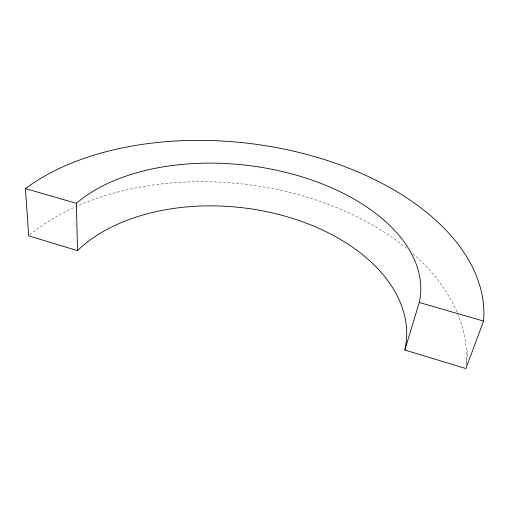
<?xml version="1.0" encoding="UTF-8"?>
<svg xmlns="http://www.w3.org/2000/svg" width="509" height="509" viewBox="0 0 509 509"><rect width="100%" height="100%" fill="white"/><g stroke="black" fill="none" stroke-linecap="round" stroke-linejoin="round"><path stroke-width="0.38" stroke-dasharray="2.54 1.91" d="M466.244 365.532L467.835 351.165M29.834 234.846A242.844 158.808 6.3 0 1 408.129 249.537M412.914 253.628A242.844 158.808 6.3 0 1 457.216 312.66M457.521 313.385A242.844 158.808 6.3 0 1 466.206 365.392"/><path stroke-width="0.76" d="M404.859 350.027L419.27 302.486A187.344 109.492 6.8 0 0 297.237 175.44A187.344 109.492 6.8 0 0 76.363 203.326L25.45 188.604L28.663 235.826L77.508 250.651A178.805 114.811 6.5 0 1 289.945 217.591A178.805 114.811 6.5 0 1 404.859 350.027L465.907 368.554L483.55 321.077A254.907 152 6.7 0 0 315.287 156.791A254.907 152 6.7 0 0 25.45 188.604M419.27 302.486L483.55 321.077M76.363 203.326L77.508 250.651"/></g></svg>
